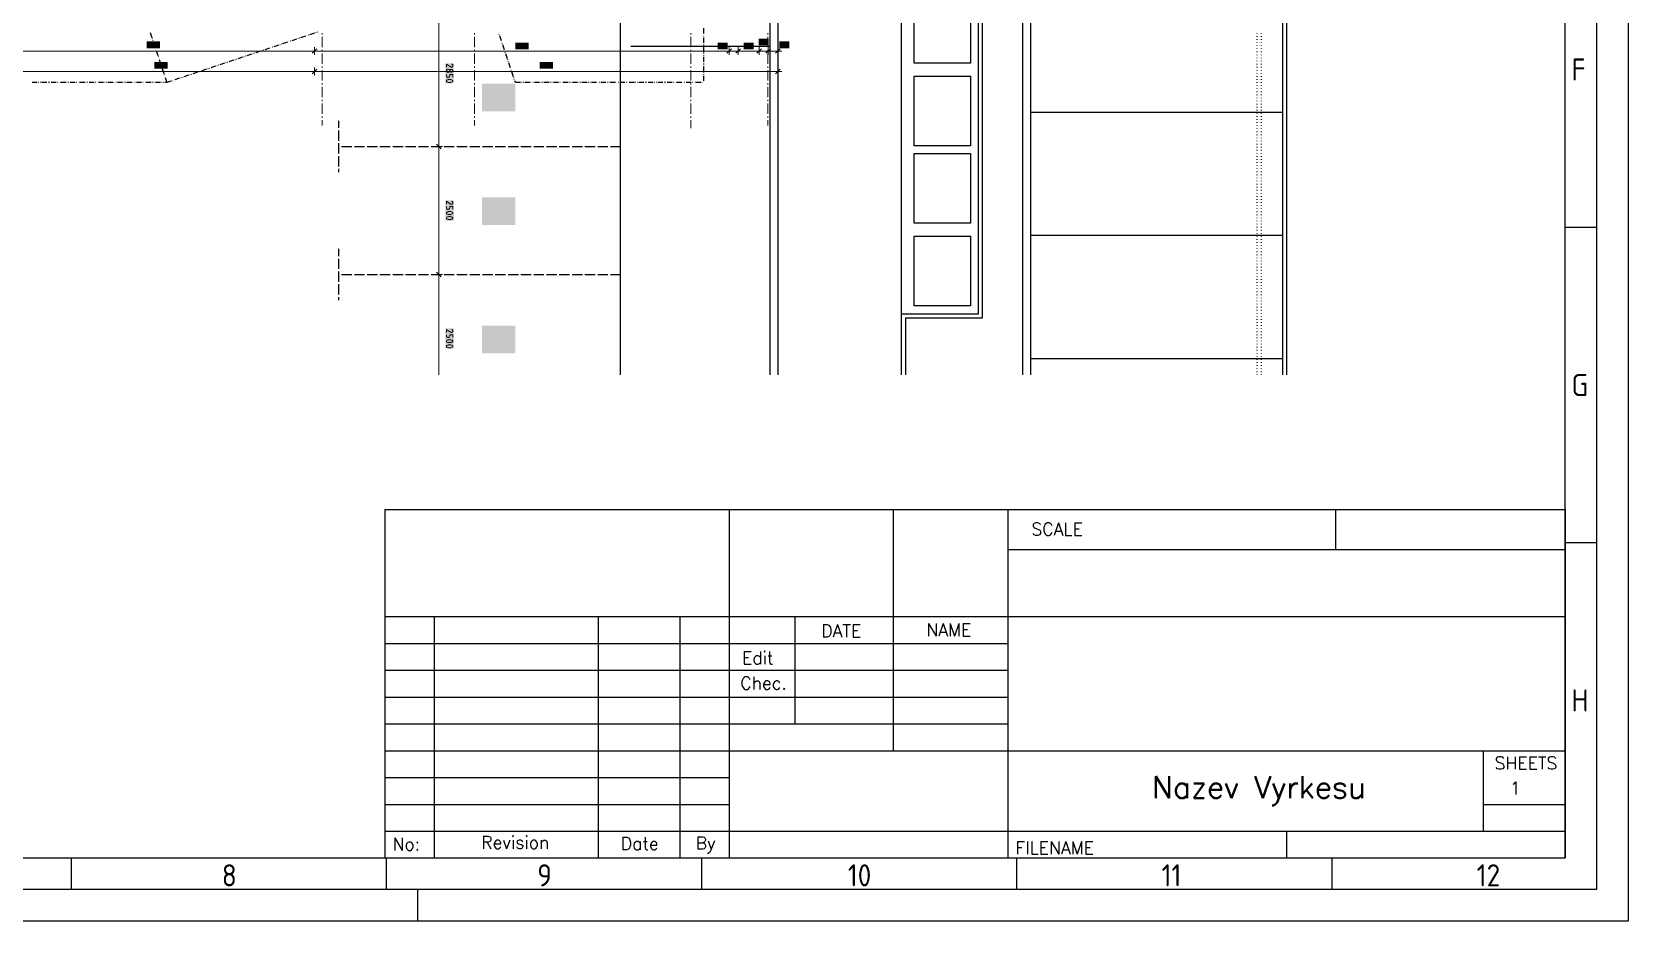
# Model space of a CAD drawing. Header units: millimetres. Extents: x 0 to 594, y 0 to 420.
# Drawn here: x 340.8 to 594, y 0 to 140.9 of the extents above; entities that cross this region are included whole.
import ezdxf
from ezdxf.enums import TextEntityAlignment as Align

# ---------------------------------------------------------------- set-up
doc = ezdxf.new("R2010")
doc.units = ezdxf.units.MM
doc.header["$LTSCALE"] = 8
for name, color, linetype in [('025', 1, 'Continuous'), ('035', 5, 'Continuous'), ('07', 7, 'Continuous'), ('PDF_CTU', 7, 'Continuous'), ('PDF_Dokresleni nad rovinou rezu', 7, 'Continuous'), ('PDF_Koty delkove', 7, 'Continuous'), ('PDF_Osy hlavni', 7, 'Continuous')]:
    doc.layers.add(name, color=color, linetype=linetype)
doc.layers.add('PDF_Cislovani stani', color=7, linetype='Continuous', true_color=0xffffff)
doc.styles.add('ISO Proportional', font='isocp.shx')
doc.styles.add('WD', font='romans.shx')

# ---------------------------------------------------------------- blocks, each defined once
blk = doc.blocks.new('IEC_border_a2')
at = {"layer": '035'}
for p, q in [((584, 10), (584, 410)), ((589, 109.96), (584.02, 109.96)), ((589, 59.96), (584.02, 59.96)), ((10, 10), (584, 10)), ((347, 10), (347, 5)), ((397, 10), (397, 5)), ((447, 10), (447, 5)), ((497, 10), (497, 5)), ((547, 10), (547, 5)), ((402, 0), (402, 5))]:
    blk.add_line(p, q, dxfattribs=at)
blk.add_lwpolyline([(0, 420), (594, 420), (594, 0), (0, 0)], close=True, dxfattribs=at)
at = {"layer": '07'}
blk.add_lwpolyline([(5, 415), (589, 415), (589, 5), (5, 5)], close=True, dxfattribs=at)
at = {"layer": '035', "style": 'ISO Proportional'}
for s, p in [('F', (585.02, 133.22)), ('G', (585.02, 83.22)), ('H', (585.02, 33.22)), ('8', (370.92, 5.5)), ('9', (420.96, 5.5)), ('10', (470.22, 5.5)), ('11', (519.99, 5.5)), ('12', (569.99, 5.5))]:
    blk.add_text(s, height=3.5, dxfattribs=at).set_placement(p)
blk = doc.blocks.new('IEC_tblock_a2')
at = {"layer": '035'}
for p, q in [((-106.6, 55.25), (-106.6, 17)), ((-36.4, 55.25), (-36.4, 48.88)), ((-88.4, 48.88), (0, 48.88)), ((-179.4, 38.25), (-179.4, 0)), ((-153.4, 38.25), (-153.4, 0)), ((-140.4, 38.25), (-140.4, 0)), ((-122.2, 38.25), (-122.2, 21.25)), ((-187.2, 34), (-88.4, 34)), ((-187.2, 29.75), (-88.4, 29.75)), ((-187.2, 25.5), (-88.4, 25.5)), ((-187.2, 21.25), (-88.4, 21.25)), ((-187.2, 17), (-132.6, 17)), ((-187.2, 12.75), (-132.6, 12.75)), ((-187.2, 8.5), (-132.6, 8.5)), ((-13, 8.5), (0, 8.5)), ((-187.2, 4.25), (0, 4.25)), ((-44.2, 4.25), (-44.2, 0))]:
    blk.add_line(p, q, dxfattribs=at)
at = {"layer": '07'}
for p, q in [((-187.2, 55.25), (-187.2, 0)), ((-187.2, 55.25), (0, 55.25)), ((-132.6, 55.25), (-132.6, 0)), ((-88.4, 55.25), (-88.4, 0)), ((0, 55.25), (0, 0)), ((-187.2, 38.25), (0, 38.25)), ((-132.6, 17), (0, 17)), ((-13, 17), (-13, 4.25)), ((-187.2, 0), (0, 0))]:
    blk.add_line(p, q, dxfattribs=at)
at = {"style": 'WD'}
for tag, p in [('SCALE', (-69.88, 51.07)), ('SH', (-8.74, 10.06)), ('FILENAME', (-68.15, 0.8))]:
    blk.add_attdef(tag, p, '', height=2, dxfattribs=at)
for tag, height, p in [('PROJDESC', 5, (-45.9, 29.2)), ('EDDATE', 2, (-114.97, 30.8)), ('EDBY', 2, (-98.02, 30.86)), ('CKDATE', 2, (-114.85, 26.58)), ('CKBY', 2, (-97.88, 26.3)), ('DWGDESC', 5, (-44.85, 19.72)), ('DWGNO', 3.5, (-48.54, 9.46))]:
    blk.add_attdef(tag, text='', height=height, dxfattribs=at).set_placement(p, align=Align.CENTER)
at = {"style": 'WD', "flags": 1}
blk.add_attdef('WD_TB', (-120.95, 11.91), '', height=2, dxfattribs=at)
at = {"layer": '025', "style": 'WD'}
for s, p in [('SCALE', (-80.57, 51.13)), ('NAME', (-97.74, 35.14)), ('No:', (-183.81, 1.19)), ('Revision', (-166.53, 1.47)), ('Date', (-146.79, 1.28)), ('By', (-136.33, 1.37))]:
    blk.add_text(s, height=2, dxfattribs=at).set_placement(p, align=Align.CENTER)
for s, p in [('DATE', (-118, 35)), ('Edit', (-130.55, 30.72)), ('Chec.', (-130.82, 26.72)), ('SHEETS', (-11.17, 14.05)), ('FILENAME', (-87.18, 0.61))]:
    blk.add_text(s, height=2, dxfattribs=at).set_placement(p)

msp = doc.modelspace()

# ---------------------------------------------------------------- linework, layer by layer
at = {"layer": 'PDF_Cislovani stani', "lineweight": 18, "transparency": 33554559}
for points in [[(412.17, 132.74), (412.17, 128.34), (417.48, 132.74), (417.48, 128.34)], [(412.17, 114.71), (412.17, 110.32), (417.48, 114.71), (417.48, 110.32)], [(412.17, 94.4), (412.17, 90), (417.48, 94.4), (417.48, 90)]]:
    msp.add_solid(points, dxfattribs=at)
at = {"layer": 'PDF_CTU', "lineweight": 25}
for points in [[(539.83, 277.64), (539.83, 86.56)], [(478.72, 86.56), (478.72, 173.54)], [(478.72, 148.23), (490.91, 148.23), (490.91, 96.22), (478.72, 96.22)], [(479.37, 148.88), (491.56, 148.88), (491.56, 95.57), (479.37, 95.57)], [(539.83, 147.66), (499.2, 147.66), (499.2, 86.56)], [(539.18, 147.66), (539.18, 86.56)], [(434.11, 145.96), (434.11, 86.56)], [(457.92, 86.56), (457.92, 145.96)], [(459.14, 145.96), (459.14, 86.56)], [(535.12, 140.75), (535.12, 140.67)], [(535.12, 140.26), (535.12, 140.18)], [(535.12, 139.77), (535.12, 139.69)], [(535.12, 139.28), (535.12, 139.2)], [(535.77, 140.75), (535.77, 140.67)], [(535.77, 140.26), (535.77, 140.18)], [(535.77, 139.77), (535.77, 139.69)], [(535.77, 139.28), (535.77, 139.2)], [(457.92, 138.64), (435.81, 138.64)], [(535.12, 138.8), (535.12, 138.72)], [(535.12, 138.31), (535.12, 138.23)], [(535.12, 137.82), (535.12, 137.74)], [(535.12, 137.33), (535.12, 137.25)], [(535.12, 136.85), (535.12, 136.76)], [(535.77, 138.8), (535.77, 138.72)], [(535.77, 138.31), (535.77, 138.23)], [(535.77, 137.82), (535.77, 137.74)], [(535.77, 137.33), (535.77, 137.25)], [(535.77, 136.85), (535.77, 136.76)], [(535.12, 136.36), (535.12, 136.28)], [(535.12, 135.87), (535.12, 135.79)], [(535.12, 135.38), (535.12, 135.3)], [(535.12, 134.9), (535.12, 134.81)], [(535.12, 134.41), (535.12, 134.33)], [(535.77, 136.36), (535.77, 136.28)], [(535.77, 135.87), (535.77, 135.79)], [(535.77, 135.38), (535.77, 135.3)], [(535.77, 134.9), (535.77, 134.81)], [(535.77, 134.41), (535.77, 134.33)], [(535.12, 133.92), (535.12, 133.84)], [(535.12, 133.43), (535.12, 133.35)], [(535.12, 132.95), (535.12, 132.86)], [(535.12, 132.46), (535.12, 132.38)], [(535.12, 131.97), (535.12, 131.89)], [(535.77, 133.92), (535.77, 133.84)], [(535.77, 133.43), (535.77, 133.35)], [(535.77, 132.95), (535.77, 132.86)], [(535.77, 132.46), (535.77, 132.38)], [(535.77, 131.97), (535.77, 131.89)], [(535.12, 131.48), (535.12, 131.4)], [(535.12, 131), (535.12, 130.91)], [(535.12, 130.51), (535.12, 130.43)], [(535.12, 130.02), (535.12, 129.94)], [(535.12, 129.53), (535.12, 129.45)], [(535.77, 131.48), (535.77, 131.4)], [(535.77, 131), (535.77, 130.91)], [(535.77, 130.51), (535.77, 130.43)], [(535.77, 130.02), (535.77, 129.94)], [(535.77, 129.53), (535.77, 129.45)], [(389.41, 126.86), (389.41, 125.71)], [(539.18, 128.16), (499.2, 128.16)], [(535.12, 129.04), (535.12, 128.96)], [(535.12, 128.56), (535.12, 128.48)], [(535.12, 128.07), (535.12, 127.99)], [(535.12, 127.58), (535.12, 127.5)], [(535.12, 127.09), (535.12, 127.01)], [(535.12, 126.61), (535.12, 126.53)], [(535.77, 129.04), (535.77, 128.96)], [(535.77, 128.56), (535.77, 128.48)], [(535.77, 128.07), (535.77, 127.99)], [(535.77, 127.58), (535.77, 127.5)], [(535.77, 127.09), (535.77, 127.01)], [(535.77, 126.61), (535.77, 126.53)], [(389.41, 125.31), (389.41, 123.68)], [(535.12, 126.12), (535.12, 126.04)], [(535.12, 125.63), (535.12, 125.55)], [(535.12, 125.14), (535.12, 125.06)], [(535.12, 124.66), (535.12, 124.58)], [(535.12, 124.17), (535.12, 124.09)], [(535.77, 126.12), (535.77, 126.04)], [(535.77, 125.63), (535.77, 125.55)], [(535.77, 125.14), (535.77, 125.06)], [(535.77, 124.66), (535.77, 124.58)], [(535.77, 124.17), (535.77, 124.09)], [(389.41, 123.28), (389.41, 121.65)], [(389.41, 122.8), (389.51, 122.8)], [(389.92, 122.8), (391.55, 122.8)], [(391.95, 122.8), (393.58, 122.8)], [(393.98, 122.8), (395.61, 122.8)], [(396.01, 122.8), (397.64, 122.8)], [(398.05, 122.8), (399.67, 122.8)], [(400.08, 122.8), (401.7, 122.8)], [(402.11, 122.8), (403.73, 122.8)], [(404.14, 122.8), (405.77, 122.8)], [(406.17, 122.8), (407.8, 122.8)], [(408.2, 122.8), (409.83, 122.8)], [(410.24, 122.8), (411.86, 122.8)], [(412.27, 122.8), (413.89, 122.8)], [(414.3, 122.8), (415.92, 122.8)], [(416.33, 122.8), (417.96, 122.8)], [(418.36, 122.8), (419.99, 122.8)], [(420.39, 122.8), (422.02, 122.8)], [(422.43, 122.8), (424.05, 122.8)], [(424.46, 122.8), (426.08, 122.8)], [(426.49, 122.8), (428.11, 122.8)], [(428.52, 122.8), (430.15, 122.8)], [(430.55, 122.8), (432.18, 122.8)], [(432.58, 122.8), (434.11, 122.8)], [(535.12, 123.68), (535.12, 123.6)], [(535.12, 123.19), (535.12, 123.11)], [(535.12, 122.71), (535.12, 122.62)], [(535.12, 122.22), (535.12, 122.14)], [(535.12, 121.73), (535.12, 121.65)], [(535.77, 123.68), (535.77, 123.6)], [(535.77, 123.19), (535.77, 123.11)], [(535.77, 122.71), (535.77, 122.62)], [(535.77, 122.22), (535.77, 122.14)], [(535.77, 121.73), (535.77, 121.65)], [(389.41, 121.24), (389.41, 119.62)], [(389.41, 119.21), (389.41, 118.73)], [(535.12, 121.24), (535.12, 121.16)], [(535.12, 120.76), (535.12, 120.67)], [(535.12, 120.27), (535.12, 120.19)], [(535.12, 119.78), (535.12, 119.7)], [(535.12, 119.29), (535.12, 119.21)], [(535.77, 121.24), (535.77, 121.16)], [(535.77, 120.76), (535.77, 120.67)], [(535.77, 120.27), (535.77, 120.19)], [(535.77, 119.78), (535.77, 119.7)], [(535.77, 119.29), (535.77, 119.21)], [(535.12, 118.81), (535.12, 118.72)], [(535.12, 118.32), (535.12, 118.24)], [(535.12, 117.83), (535.12, 117.75)], [(535.12, 117.34), (535.12, 117.26)], [(535.12, 116.86), (535.12, 116.77)], [(535.77, 118.81), (535.77, 118.72)], [(535.77, 118.32), (535.77, 118.24)], [(535.77, 117.83), (535.77, 117.75)], [(535.77, 117.34), (535.77, 117.26)], [(535.77, 116.86), (535.77, 116.77)], [(535.12, 116.37), (535.12, 116.29)], [(535.12, 115.88), (535.12, 115.8)], [(535.12, 115.39), (535.12, 115.31)], [(535.12, 114.9), (535.12, 114.82)], [(535.12, 114.42), (535.12, 114.34)], [(535.77, 116.37), (535.77, 116.29)], [(535.77, 115.88), (535.77, 115.8)], [(535.77, 115.39), (535.77, 115.31)], [(535.77, 114.9), (535.77, 114.82)], [(535.77, 114.42), (535.77, 114.34)], [(535.12, 113.93), (535.12, 113.85)], [(535.12, 113.44), (535.12, 113.36)], [(535.12, 112.95), (535.12, 112.87)], [(535.12, 112.47), (535.12, 112.39)], [(535.12, 111.98), (535.12, 111.9)], [(535.12, 111.49), (535.12, 111.41)], [(535.77, 113.93), (535.77, 113.85)], [(535.77, 113.44), (535.77, 113.36)], [(535.77, 112.95), (535.77, 112.87)], [(535.77, 112.47), (535.77, 112.39)], [(535.77, 111.98), (535.77, 111.9)], [(535.77, 111.49), (535.77, 111.41)], [(535.12, 111), (535.12, 110.92)], [(535.12, 110.52), (535.12, 110.44)], [(535.12, 110.03), (535.12, 109.95)], [(535.12, 109.54), (535.12, 109.46)], [(535.12, 109.05), (535.12, 108.97)], [(535.77, 111), (535.77, 110.92)], [(535.77, 110.52), (535.77, 110.44)], [(535.77, 110.03), (535.77, 109.95)], [(535.77, 109.54), (535.77, 109.46)], [(535.77, 109.05), (535.77, 108.97)], [(389.41, 106.54), (389.41, 105.4)], [(480.75, 97.52), (480.75, 108.57), (489.69, 108.57), (489.69, 97.52)], [(539.18, 108.65), (499.2, 108.65)], [(535.12, 108.57), (535.12, 108.49)], [(535.12, 108.08), (535.12, 108)], [(535.12, 107.59), (535.12, 107.51)], [(535.12, 107.1), (535.12, 107.02)], [(535.12, 106.62), (535.12, 106.53)], [(535.77, 108.57), (535.77, 108.49)], [(535.77, 108.08), (535.77, 108)], [(535.77, 107.59), (535.77, 107.51)], [(535.77, 107.1), (535.77, 107.02)], [(535.77, 106.62), (535.77, 106.53)], [(389.41, 104.99), (389.41, 103.37)], [(535.12, 106.13), (535.12, 106.05)], [(535.12, 105.64), (535.12, 105.56)], [(535.12, 105.15), (535.12, 105.07)], [(535.12, 104.67), (535.12, 104.58)], [(535.12, 104.18), (535.12, 104.1)], [(535.77, 106.13), (535.77, 106.05)], [(535.77, 105.64), (535.77, 105.56)], [(535.77, 105.15), (535.77, 105.07)], [(535.77, 104.67), (535.77, 104.58)], [(535.77, 104.18), (535.77, 104.1)], [(389.41, 102.96), (389.41, 101.33)], [(389.41, 102.48), (389.51, 102.48)], [(389.92, 102.48), (391.55, 102.48)], [(391.95, 102.48), (393.58, 102.48)], [(393.98, 102.48), (395.61, 102.48)], [(396.01, 102.48), (397.64, 102.48)], [(398.05, 102.48), (399.67, 102.48)], [(400.08, 102.48), (401.7, 102.48)], [(402.11, 102.48), (403.73, 102.48)], [(404.14, 102.48), (405.77, 102.48)], [(406.17, 102.48), (407.8, 102.48)], [(408.2, 102.48), (409.83, 102.48)], [(410.24, 102.48), (411.86, 102.48)], [(412.27, 102.48), (413.89, 102.48)], [(414.3, 102.48), (415.92, 102.48)], [(416.33, 102.48), (417.96, 102.48)], [(418.36, 102.48), (419.99, 102.48)], [(420.39, 102.48), (422.02, 102.48)], [(422.43, 102.48), (424.05, 102.48)], [(424.46, 102.48), (426.08, 102.48)], [(426.49, 102.48), (428.11, 102.48)], [(428.52, 102.48), (430.15, 102.48)], [(430.55, 102.48), (432.18, 102.48)], [(432.58, 102.48), (434.11, 102.48)], [(535.12, 103.69), (535.12, 103.61)], [(535.12, 103.2), (535.12, 103.12)], [(535.12, 102.72), (535.12, 102.63)], [(535.12, 102.23), (535.12, 102.15)], [(535.12, 101.74), (535.12, 101.66)], [(535.77, 103.69), (535.77, 103.61)], [(535.77, 103.2), (535.77, 103.12)], [(535.77, 102.72), (535.77, 102.63)], [(535.77, 102.23), (535.77, 102.15)], [(535.77, 101.74), (535.77, 101.66)], [(389.41, 100.93), (389.41, 99.3)], [(389.41, 98.9), (389.41, 98.42)], [(535.12, 101.25), (535.12, 101.17)], [(535.12, 100.76), (535.12, 100.68)], [(535.12, 100.28), (535.12, 100.2)], [(535.12, 99.79), (535.12, 99.71)], [(535.12, 99.3), (535.12, 99.22)], [(535.12, 98.81), (535.12, 98.73)], [(535.77, 101.25), (535.77, 101.17)], [(535.77, 100.76), (535.77, 100.68)], [(535.77, 100.28), (535.77, 100.2)], [(535.77, 99.79), (535.77, 99.71)], [(535.77, 99.3), (535.77, 99.22)], [(535.77, 98.81), (535.77, 98.73)], [(489.69, 97.52), (480.75, 97.52)], [(535.12, 98.33), (535.12, 98.25)], [(535.12, 97.84), (535.12, 97.76)], [(535.12, 97.35), (535.12, 97.27)], [(535.12, 96.86), (535.12, 96.78)], [(535.12, 96.38), (535.12, 96.3)], [(535.77, 98.33), (535.77, 98.25)], [(535.77, 97.84), (535.77, 97.76)], [(535.77, 97.35), (535.77, 97.27)], [(535.77, 96.86), (535.77, 96.78)], [(535.77, 96.38), (535.77, 96.3)], [(479.37, 95.57), (479.37, 86.56)], [(535.12, 95.89), (535.12, 95.81)], [(535.12, 95.4), (535.12, 95.32)], [(535.12, 94.91), (535.12, 94.83)], [(535.12, 94.43), (535.12, 94.35)], [(535.12, 93.94), (535.12, 93.86)], [(535.77, 95.89), (535.77, 95.81)], [(535.77, 95.4), (535.77, 95.32)], [(535.77, 94.91), (535.77, 94.83)], [(535.77, 94.43), (535.77, 94.35)], [(535.77, 93.94), (535.77, 93.86)], [(535.12, 93.45), (535.12, 93.37)], [(535.12, 92.96), (535.12, 92.88)], [(535.12, 92.48), (535.12, 92.39)], [(535.12, 91.99), (535.12, 91.91)], [(535.12, 91.5), (535.12, 91.42)], [(535.77, 93.45), (535.77, 93.37)], [(535.77, 92.96), (535.77, 92.88)], [(535.77, 92.48), (535.77, 92.39)], [(535.77, 91.99), (535.77, 91.91)], [(535.77, 91.5), (535.77, 91.42)], [(499.2, 89.15), (539.18, 89.15)], [(535.12, 91.01), (535.12, 90.93)], [(535.12, 90.53), (535.12, 90.44)], [(535.12, 90.04), (535.12, 89.96)], [(535.12, 89.55), (535.12, 89.47)], [(535.12, 89.06), (535.12, 88.98)], [(535.77, 91.01), (535.77, 90.93)], [(535.77, 90.53), (535.77, 90.44)], [(535.77, 90.04), (535.77, 89.96)], [(535.77, 89.55), (535.77, 89.47)], [(535.77, 89.06), (535.77, 88.98)], [(535.12, 88.58), (535.12, 88.49)], [(535.12, 88.09), (535.12, 88.01)], [(535.12, 87.6), (535.12, 87.52)], [(535.12, 87.11), (535.12, 87.03)], [(535.12, 86.63), (535.12, 86.56)], [(535.77, 88.58), (535.77, 88.49)], [(535.77, 88.09), (535.77, 88.01)], [(535.77, 87.6), (535.77, 87.52)], [(535.77, 87.11), (535.77, 87.03)], [(535.77, 86.63), (535.77, 86.56)]]:
    msp.add_lwpolyline(points, dxfattribs=at)
msp.add_lwpolyline([(497.98, 86.56), (497.98, 148.88), (538.94, 148.88), (538.94, 174.77, 0.241871), (529.19, 193.89), (529.71, 194.62)], format="xyb", dxfattribs=at)
for points in [[(480.75, 147.01), (489.69, 147.01), (489.69, 135.96), (480.75, 135.96)], [(480.75, 133.93), (489.69, 133.93), (489.69, 122.88), (480.75, 122.88)], [(480.75, 121.66), (489.69, 121.66), (489.69, 110.61), (480.75, 110.61)]]:
    msp.add_lwpolyline(points, close=True, dxfattribs=at)
at = {"layer": 'PDF_CTU', "lineweight": 25, "transparency": 33554559}
for points in [[(389.41, 126.91), (389.46, 126.86), (389.36, 126.86), (389.41, 126.81)], [(389.36, 122.8), (389.41, 122.85), (389.41, 122.74), (389.46, 122.8)], [(434.06, 122.8), (434.11, 122.85), (434.11, 122.74), (434.16, 122.8)], [(389.41, 118.78), (389.46, 118.73), (389.36, 118.73), (389.41, 118.68)], [(389.41, 106.59), (389.46, 106.54), (389.36, 106.54), (389.41, 106.49)], [(389.36, 102.48), (389.41, 102.53), (389.41, 102.43), (389.46, 102.48)], [(434.06, 102.48), (434.11, 102.53), (434.11, 102.43), (434.16, 102.48)], [(389.41, 98.47), (389.46, 98.42), (389.36, 98.42), (389.41, 98.37)]]:
    msp.add_solid(points, dxfattribs=at)
at = {"layer": 'PDF_Dokresleni nad rovinou rezu', "lineweight": 25}
for points in [[(359.56, 140.84), (359.82, 140.06)], [(359.88, 139.87), (359.9, 139.83)], [(359.96, 139.64), (359.97, 139.6)], [(360.04, 139.41), (360.3, 138.64)], [(381.34, 139.31), (380.57, 139.06)], [(381.57, 139.39), (381.53, 139.38)], [(381.8, 139.47), (381.77, 139.45)], [(382.77, 139.79), (382, 139.53)], [(383, 139.87), (382.96, 139.85)], [(383.23, 139.95), (383.19, 139.93)], [(384.19, 140.27), (383.42, 140.01)], [(384.42, 140.34), (384.39, 140.33)], [(384.65, 140.42), (384.62, 140.41)], [(385.62, 140.74), (384.85, 140.49)], [(385.85, 140.82), (385.81, 140.81)], [(386.08, 140.9), (386.04, 140.89)], [(414.8, 140.81), (414.81, 140.78)], [(414.87, 140.58), (414.89, 140.54)], [(414.95, 140.35), (415.21, 139.58)], [(415.27, 139.39), (415.29, 139.35)], [(447.31, 141.52), (447.31, 140.71)], [(447.31, 140.5), (447.31, 140.46)], [(447.31, 140.26), (447.31, 140.22)], [(447.31, 140.02), (447.31, 139.2)], [(360.36, 138.45), (360.37, 138.41)], [(360.44, 138.22), (360.45, 138.18)], [(360.51, 137.98), (360.77, 137.21)], [(360.84, 137.02), (360.85, 136.98)], [(360.91, 136.79), (360.93, 136.75)], [(374.21, 136.93), (373.44, 136.67)], [(374.44, 137), (374.41, 136.99)], [(374.68, 137.08), (374.64, 137.07)], [(375.64, 137.4), (374.87, 137.15)], [(375.87, 137.48), (375.83, 137.47)], [(376.1, 137.56), (376.06, 137.55)], [(377.06, 137.88), (376.29, 137.62)], [(377.3, 137.96), (377.26, 137.95)], [(377.53, 138.04), (377.49, 138.02)], [(378.49, 138.36), (377.72, 138.1)], [(378.72, 138.44), (378.68, 138.42)], [(378.95, 138.51), (378.91, 138.5)], [(379.92, 138.84), (379.15, 138.58)], [(380.15, 138.91), (380.11, 138.9)], [(380.38, 138.99), (380.34, 138.98)], [(415.35, 139.16), (415.36, 139.12)], [(415.43, 138.93), (415.69, 138.16)], [(415.75, 137.96), (415.76, 137.92)], [(415.83, 137.73), (415.84, 137.69)], [(415.91, 137.5), (416.16, 136.73)], [(447.31, 139), (447.31, 138.96)], [(447.31, 138.76), (447.31, 138.72)], [(447.31, 138.51), (447.31, 137.7)], [(447.31, 137.5), (447.31, 137.46)], [(447.31, 137.25), (447.31, 137.21)], [(447.31, 137.01), (447.31, 136.2)], [(360.99, 136.56), (361.25, 135.79)], [(361.31, 135.6), (361.33, 135.56)], [(361.39, 135.36), (361.4, 135.33)], [(361.47, 135.13), (361.73, 134.36)], [(366.12, 134.22), (366.08, 134.21)], [(367.08, 134.54), (366.31, 134.28)], [(367.32, 134.62), (367.28, 134.61)], [(367.55, 134.7), (367.51, 134.68)], [(368.51, 135.02), (367.74, 134.76)], [(368.74, 135.1), (368.7, 135.08)], [(368.97, 135.17), (368.93, 135.16)], [(369.94, 135.5), (369.17, 135.24)], [(370.17, 135.57), (370.13, 135.56)], [(370.4, 135.65), (370.36, 135.64)], [(371.36, 135.97), (370.59, 135.71)], [(371.59, 136.05), (371.55, 136.04)], [(371.82, 136.13), (371.79, 136.11)], [(372.79, 136.45), (372.02, 136.19)], [(373.02, 136.53), (372.98, 136.51)], [(373.25, 136.6), (373.21, 136.59)], [(416.23, 136.54), (416.24, 136.5)], [(416.31, 136.31), (416.32, 136.27)], [(416.38, 136.07), (416.64, 135.3)], [(416.71, 135.11), (416.72, 135.07)], [(416.78, 134.88), (416.8, 134.84)], [(416.86, 134.65), (417.12, 133.88)], [(447.31, 135.99), (447.31, 135.95)], [(447.31, 135.75), (447.31, 135.71)], [(447.31, 135.51), (447.31, 134.69)], [(447.31, 134.49), (447.31, 134.45)], [(447.31, 134.25), (447.31, 134.21)], [(340.84, 132.95), (341.65, 132.95)], [(341.85, 132.95), (341.89, 132.95)], [(342.1, 132.95), (342.14, 132.95)], [(342.34, 132.95), (343.15, 132.95)], [(343.36, 132.95), (343.4, 132.95)], [(343.6, 132.95), (343.64, 132.95)], [(343.84, 132.95), (344.66, 132.95)], [(344.86, 132.95), (344.9, 132.95)], [(345.1, 132.95), (345.14, 132.95)], [(345.35, 132.95), (346.16, 132.95)], [(346.36, 132.95), (346.4, 132.95)], [(346.61, 132.95), (346.65, 132.95)], [(346.85, 132.95), (347.66, 132.95)], [(347.87, 132.95), (347.91, 132.95)], [(348.11, 132.95), (348.15, 132.95)], [(348.35, 132.95), (349.17, 132.95)], [(349.37, 132.95), (349.41, 132.95)], [(349.61, 132.95), (349.65, 132.95)], [(349.86, 132.95), (350.67, 132.95)], [(350.87, 132.95), (350.91, 132.95)], [(351.12, 132.95), (351.16, 132.95)], [(351.36, 132.95), (352.17, 132.95)], [(352.38, 132.95), (352.42, 132.95)], [(352.62, 132.95), (352.66, 132.95)], [(352.86, 132.95), (353.68, 132.95)], [(353.88, 132.95), (353.92, 132.95)], [(354.12, 132.95), (354.16, 132.95)], [(354.37, 132.95), (355.18, 132.95)], [(355.38, 132.95), (355.42, 132.95)], [(355.63, 132.95), (355.67, 132.95)], [(355.87, 132.95), (356.68, 132.95)], [(356.89, 132.95), (356.93, 132.95)], [(357.13, 132.95), (357.17, 132.95)], [(357.37, 132.95), (358.19, 132.95)], [(358.39, 132.95), (358.43, 132.95)], [(358.63, 132.95), (358.67, 132.95)], [(358.88, 132.95), (359.69, 132.95)], [(359.89, 132.95), (359.93, 132.95)], [(360.14, 132.95), (360.18, 132.95)], [(360.38, 132.95), (361.19, 132.95)], [(361.4, 132.95), (361.44, 132.95)], [(361.64, 132.95), (361.68, 132.95)], [(361.79, 134.17), (361.8, 134.13)], [(361.87, 133.94), (361.88, 133.9)], [(361.88, 132.95), (362.2, 132.95)], [(361.95, 133.71), (362.2, 132.94)], [(362.81, 133.11), (362.21, 132.91)], [(363.04, 133.19), (363, 133.17)], [(363.27, 133.26), (363.23, 133.25)], [(364.23, 133.59), (363.46, 133.33)], [(364.46, 133.66), (364.43, 133.65)], [(364.7, 133.74), (364.66, 133.73)], [(365.66, 134.06), (364.89, 133.81)], [(365.89, 134.14), (365.85, 134.13)], [(417.18, 133.69), (417.2, 133.65)], [(417.26, 133.45), (417.27, 133.42)], [(417.34, 133.22), (417.43, 132.95)], [(417.51, 132.95), (418.32, 132.95)], [(418.52, 132.95), (418.57, 132.95)], [(418.77, 132.95), (418.81, 132.95)], [(419.01, 132.95), (419.82, 132.95)], [(420.03, 132.95), (420.07, 132.95)], [(420.27, 132.95), (420.31, 132.95)], [(420.52, 132.95), (421.33, 132.95)], [(421.53, 132.95), (421.57, 132.95)], [(421.78, 132.95), (421.82, 132.95)], [(422.02, 132.95), (422.83, 132.95)], [(423.03, 132.95), (423.08, 132.95)], [(423.28, 132.95), (423.32, 132.95)], [(423.52, 132.95), (424.33, 132.95)], [(424.54, 132.95), (424.58, 132.95)], [(424.78, 132.95), (424.82, 132.95)], [(425.03, 132.95), (425.84, 132.95)], [(426.04, 132.95), (426.08, 132.95)], [(426.29, 132.95), (426.33, 132.95)], [(426.53, 132.95), (427.34, 132.95)], [(427.54, 132.95), (427.59, 132.95)], [(427.79, 132.95), (427.83, 132.95)], [(428.03, 132.95), (428.85, 132.95)], [(429.05, 132.95), (429.09, 132.95)], [(429.29, 132.95), (429.33, 132.95)], [(429.54, 132.95), (430.35, 132.95)], [(430.55, 132.95), (430.59, 132.95)], [(430.8, 132.95), (430.84, 132.95)], [(431.04, 132.95), (431.85, 132.95)], [(432.06, 132.95), (432.1, 132.95)], [(432.3, 132.95), (432.34, 132.95)], [(432.54, 132.95), (433.36, 132.95)], [(433.56, 132.95), (433.6, 132.95)], [(433.8, 132.95), (433.84, 132.95)], [(434.05, 132.95), (434.86, 132.95)], [(435.06, 132.95), (435.1, 132.95)], [(435.31, 132.95), (435.35, 132.95)], [(435.55, 132.95), (436.36, 132.95)], [(436.57, 132.95), (436.61, 132.95)], [(436.81, 132.95), (436.85, 132.95)], [(437.05, 132.95), (437.87, 132.95)], [(438.07, 132.95), (438.11, 132.95)], [(438.31, 132.95), (438.35, 132.95)], [(438.56, 132.95), (439.37, 132.95)], [(439.57, 132.95), (439.61, 132.95)], [(439.82, 132.95), (439.86, 132.95)], [(440.06, 132.95), (440.87, 132.95)], [(441.08, 132.95), (441.12, 132.95)], [(441.32, 132.95), (441.36, 132.95)], [(441.56, 132.95), (442.38, 132.95)], [(442.58, 132.95), (442.62, 132.95)], [(442.82, 132.95), (442.86, 132.95)], [(443.07, 132.95), (443.88, 132.95)], [(444.08, 132.95), (444.12, 132.95)], [(444.33, 132.95), (444.37, 132.95)], [(444.57, 132.95), (445.38, 132.95)], [(445.59, 132.95), (445.63, 132.95)], [(445.83, 132.95), (445.87, 132.95)], [(446.07, 132.95), (446.89, 132.95)], [(447.09, 132.95), (447.13, 132.95)], [(447.31, 134), (447.31, 133.19)], [(447.31, 132.99), (447.31, 132.95)]]:
    msp.add_lwpolyline(points, dxfattribs=at)
at = {"layer": 'PDF_Dokresleni nad rovinou rezu', "lineweight": 25, "transparency": 33554559}
for points in [[(362.15, 132.95), (362.2, 133), (362.2, 132.9), (362.25, 132.95)], [(362.2, 132.96), (362.26, 132.93), (362.16, 132.89), (362.23, 132.86)], [(362.26, 132.93), (362.23, 132.86), (362.2, 132.96), (362.16, 132.89)], [(417.41, 133), (417.48, 132.97), (417.38, 132.94), (417.44, 132.91)], [(417.43, 132.95), (417.48, 133), (417.48, 132.9), (417.53, 132.95)], [(447.31, 133), (447.36, 132.95), (447.26, 132.95), (447.31, 132.9)], [(447.26, 132.95), (447.31, 133), (447.31, 132.9), (447.36, 132.95)]]:
    msp.add_solid(points, dxfattribs=at)
at = {"layer": 'PDF_Koty delkove', "lineweight": 18}
for points in [[(405.32, 86.56), (405.32, 102.48), (405.32, 122.8), (405.32, 137.12), (405.32, 145.96), (405.32, 146.57)], [(359.35, 138.52), (359.32, 138.5), (359.28, 138.48), (359.23, 138.48), (359.19, 138.5), (359.16, 138.52), (359.14, 138.55), (359.11, 138.59), (359.1, 138.65), (359.1, 138.84), (359.15, 139.02), (359.21, 139.16), (359.32, 139.3)], [(359.65, 139.3), (359.78, 139.3), (359.82, 139.28), (359.86, 139.25), (359.88, 139.21), (359.91, 139.13), (359.91, 139.08), (359.88, 139), (359.84, 138.94), (359.78, 138.92), (359.69, 138.92)], [(360.45, 138.81), (360.45, 138.97), (360.44, 139.05), (360.41, 139.15), (360.38, 139.23), (360.34, 139.28), (360.32, 139.3), (360.27, 139.3), (360.25, 139.28), (360.21, 139.23), (360.18, 139.15), (360.15, 139.05), (360.14, 138.97), (360.14, 138.81), (360.15, 138.73), (360.18, 138.63), (360.21, 138.55), (360.25, 138.5), (360.27, 138.48)], [(456.51, 138.93), (456.51, 139.74), (456.34, 139.53)], [(456.73, 139.58), (456.73, 139.74), (457.03, 139.74), (456.86, 138.93)], [(457.53, 139.74), (457.27, 139.74), (457.27, 139.36), (457.38, 139.36), (457.46, 139.34), (457.5, 139.3), (457.54, 139.23), (457.55, 139.17), (457.55, 139.12), (457.54, 139.07), (457.52, 139.01), (457.49, 138.97), (457.45, 138.94), (457.38, 138.93), (457.27, 138.93)], [(459.81, 138.48), (459.81, 139.3), (459.63, 139.08)], [(460.33, 138.94), (460.33, 139.13), (460.31, 139.19), (460.29, 139.23), (460.27, 139.25), (460.24, 139.28), (460.2, 139.3), (460.15, 139.3), (460.11, 139.28), (460.08, 139.25), (460.06, 139.23), (460.03, 139.19), (460.02, 139.13), (460.02, 139.02), (460.03, 138.97), (460.06, 138.92), (460.11, 138.88), (460.15, 138.86), (460.3, 138.86)], [(75.73, 137.91), (78.7, 137.91), (130.87, 137.91), (182.07, 137.91), (233.26, 137.91), (284.46, 137.91), (334.44, 137.91), (385.63, 137.91), (451.42, 137.91)], [(359.13, 138.92), (359.28, 138.92), (359.32, 138.9), (359.35, 138.88), (359.37, 138.85), (359.4, 138.81), (359.41, 138.75), (359.41, 138.65), (359.4, 138.59), (359.37, 138.55), (359.35, 138.52)], [(359.65, 138.48), (359.8, 138.48), (359.85, 138.51), (359.89, 138.55), (359.92, 138.62), (359.93, 138.67), (359.93, 138.73), (359.92, 138.79), (359.89, 138.85), (359.85, 138.89), (359.78, 138.92)], [(360.27, 138.48), (360.32, 138.48), (360.34, 138.5), (360.38, 138.55), (360.41, 138.63), (360.44, 138.73), (360.45, 138.81)], [(385.27, 137.55), (386, 138.28)], [(385.63, 137.3), (385.63, 137.91), (385.63, 138.52)], [(417.7, 138.75), (417.68, 138.77), (417.65, 138.81), (417.63, 138.86), (417.62, 138.92), (417.62, 138.97), (417.63, 139.02), (417.65, 139.08), (417.69, 139.12), (417.72, 139.13), (417.77, 139.13), (417.8, 139.12), (417.84, 139.08), (417.86, 139.02), (417.88, 138.97), (417.88, 138.92), (417.86, 138.86), (417.84, 138.81), (417.81, 138.77), (417.79, 138.75)], [(418.88, 139.09), (418.85, 139.12), (418.81, 139.13), (418.76, 139.13), (418.72, 139.12), (418.69, 139.09), (418.67, 139.07), (418.64, 139.02), (418.63, 138.97), (418.63, 138.86), (418.64, 138.81), (418.67, 138.75), (418.72, 138.71), (418.76, 138.7), (418.92, 138.7)], [(418.72, 138.32), (418.83, 138.46), (418.89, 138.59), (418.94, 138.78), (418.94, 138.97), (418.93, 139.02), (418.9, 139.07), (418.88, 139.09)], [(419.44, 139.13), (419.18, 139.13), (419.18, 138.75), (419.28, 138.75), (419.36, 138.73), (419.4, 138.69), (419.45, 138.62), (419.46, 138.56), (419.46, 138.51), (419.45, 138.46), (419.42, 138.4), (419.39, 138.36), (419.35, 138.33), (419.28, 138.32), (419.18, 138.32)], [(450.01, 138.32), (450.01, 139.13), (449.84, 138.92)], [(450.23, 138.97), (450.23, 139.13), (450.53, 139.13), (450.36, 138.32)], [(451.03, 139.13), (450.77, 139.13), (450.77, 138.75), (450.88, 138.75), (450.95, 138.73), (451, 138.69), (451.04, 138.62), (451.05, 138.56), (451.05, 138.51), (451.04, 138.46), (451.02, 138.4), (450.99, 138.36), (450.94, 138.33), (450.88, 138.32), (450.77, 138.32)], [(451.05, 137.55), (451.78, 138.28)], [(451.42, 137.3), (451.42, 137.91), (451.42, 138.52)], [(451.42, 137.91), (452.84, 137.91), (456.17, 137.91), (457.59, 137.91), (459.14, 137.91)], [(452.47, 137.55), (453.2, 138.28)], [(452.84, 137.3), (452.84, 137.91), (452.84, 138.52)], [(454.14, 138.54), (453.83, 138.54), (453.96, 139.13)], [(454.05, 138.32), (454.05, 138.73)], [(454.66, 138.32), (454.66, 139.13), (454.48, 138.92)], [(455.8, 137.55), (456.54, 138.28)], [(456.17, 137.3), (456.17, 137.91), (456.17, 138.52)], [(457.23, 137.55), (457.96, 138.28)], [(457.59, 137.3), (457.59, 137.91), (457.59, 138.52)], [(458.77, 137.55), (459.5, 138.28)], [(459.14, 137.3), (459.14, 137.91), (459.14, 138.52)], [(459.14, 137.91), (459.75, 137.91)], [(460.11, 138.48), (460.22, 138.62), (460.28, 138.75), (460.33, 138.94)], [(75.73, 134.66), (78.7, 134.66), (129.65, 134.66), (132.09, 134.66), (181.05, 134.66), (183.08, 134.66), (232.04, 134.66), (234.48, 134.66), (283.24, 134.66), (285.68, 134.66), (334.44, 134.66), (336.88, 134.66), (385.63, 134.66), (459.14, 134.66)], [(360.34, 135.67), (360.5, 135.67), (360.54, 135.65), (360.57, 135.63), (360.59, 135.6), (360.61, 135.56), (360.63, 135.5), (360.63, 135.4), (360.61, 135.34), (360.59, 135.3), (360.57, 135.27), (360.54, 135.25), (360.5, 135.23), (360.45, 135.23), (360.41, 135.25), (360.38, 135.27), (360.36, 135.3), (360.33, 135.34), (360.32, 135.4), (360.32, 135.58), (360.37, 135.77), (360.43, 135.91), (360.54, 136.04)], [(360.88, 135.9), (360.85, 135.8), (360.84, 135.72), (360.84, 135.56), (360.85, 135.48), (360.88, 135.38), (360.91, 135.3), (360.95, 135.25), (360.97, 135.23), (361.02, 135.23), (361.04, 135.25), (361.08, 135.3), (361.11, 135.38), (361.13, 135.48), (361.15, 135.56)], [(361.15, 135.56), (361.15, 135.72), (361.13, 135.8), (361.11, 135.9), (361.08, 135.98), (361.04, 136.03), (361.02, 136.04), (360.97, 136.04), (360.95, 136.03), (360.91, 135.98), (360.88, 135.9)], [(362.19, 135.56), (362.19, 135.72), (362.18, 135.8), (362.15, 135.9), (362.12, 135.98), (362.08, 136.03), (362.06, 136.04), (362.01, 136.04), (361.99, 136.03), (361.95, 135.98), (361.92, 135.9), (361.89, 135.8), (361.88, 135.72), (361.88, 135.56), (361.89, 135.48), (361.92, 135.38), (361.95, 135.3), (361.99, 135.25), (362.01, 135.23), (362.06, 135.23), (362.08, 135.25), (362.12, 135.3), (362.15, 135.38), (362.18, 135.48), (362.19, 135.56)], [(385.27, 134.3), (386, 135.03)], [(385.63, 134.05), (385.63, 134.66), (385.63, 135.27)], [(406.54, 135.36), (406.54, 135.83), (407.22, 135.39), (407.29, 135.36), (407.39, 135.36), (407.46, 135.39), (407.51, 135.44), (407.54, 135.49), (407.56, 135.56), (407.56, 135.63), (407.54, 135.7), (407.51, 135.75), (407.46, 135.8), (407.35, 135.83)], [(407.08, 134.85), (407.1, 134.88), (407.15, 134.93), (407.22, 134.97), (407.29, 134.98), (407.35, 134.98)], [(407.35, 134.98), (407.42, 134.97), (407.49, 134.93), (407.54, 134.87), (407.56, 134.81), (407.56, 134.75), (407.54, 134.7), (407.49, 134.63), (407.42, 134.6), (407.35, 134.58), (407.29, 134.58), (407.22, 134.6), (407.15, 134.63), (407.1, 134.68), (407.08, 134.71)], [(421.54, 135.23), (421.65, 135.37), (421.71, 135.5), (421.76, 135.69), (421.76, 135.88), (421.75, 135.94), (421.72, 135.98), (421.7, 136), (421.67, 136.03), (421.63, 136.04), (421.58, 136.04), (421.54, 136.03), (421.51, 136), (421.49, 135.98), (421.46, 135.94), (421.45, 135.88), (421.45, 135.77), (421.46, 135.72), (421.49, 135.67), (421.54, 135.63), (421.58, 135.61), (421.74, 135.61)], [(422.28, 135.56), (422.28, 135.72), (422.27, 135.8), (422.24, 135.9), (422.21, 135.98), (422.17, 136.03), (422.15, 136.04), (422.1, 136.04), (422.08, 136.03), (422.04, 135.98), (422.01, 135.9), (421.98, 135.8), (421.97, 135.72), (421.97, 135.56), (421.98, 135.48), (422.01, 135.38), (422.04, 135.3), (422.08, 135.25)], [(422.08, 135.25), (422.1, 135.23), (422.15, 135.23), (422.17, 135.25), (422.21, 135.3), (422.24, 135.38), (422.27, 135.48), (422.28, 135.56)], [(422.8, 135.45), (422.49, 135.45), (422.62, 136.04)], [(422.71, 135.23), (422.71, 135.64)], [(423.3, 136.04), (423.04, 136.04), (423.04, 135.67), (423.14, 135.67), (423.22, 135.64), (423.26, 135.6), (423.31, 135.53), (423.32, 135.48), (423.32, 135.42), (423.31, 135.37), (423.28, 135.31), (423.25, 135.27), (423.21, 135.25), (423.14, 135.23), (423.04, 135.23)], [(458.77, 134.3), (459.5, 135.03)], [(459.14, 134.05), (459.14, 134.66), (459.14, 135.27)], [(459.14, 134.66), (459.75, 134.66)], [(407.56, 133.77), (407.56, 134.17), (407.08, 134.17), (407.08, 134), (407.05, 133.88), (407, 133.82), (406.91, 133.75), (406.85, 133.73), (406.78, 133.73), (406.71, 133.75), (406.64, 133.78), (406.59, 133.83), (406.56, 133.9), (406.54, 134), (406.54, 134.17)], [(406.95, 132.92), (407.15, 132.92), (407.25, 132.94), (407.37, 132.97), (407.47, 133.02), (407.54, 133.09), (407.56, 133.12), (407.56, 133.19), (407.54, 133.22), (407.47, 133.29), (407.37, 133.34), (407.25, 133.38), (407.15, 133.39), (406.95, 133.39), (406.85, 133.38), (406.73, 133.34), (406.63, 133.29), (406.56, 133.22), (406.54, 133.19), (406.54, 133.12), (406.56, 133.09), (406.63, 133.02), (406.73, 132.97)], [(406.73, 132.97), (406.85, 132.94), (406.95, 132.92)], [(404.71, 122.8), (405.32, 122.8), (405.93, 122.8)], [(404.96, 123.16), (405.69, 122.43)], [(405.32, 122.8), (405.32, 122.8)], [(406.54, 113.62), (406.54, 114.09), (407.22, 113.65), (407.29, 113.62), (407.39, 113.62), (407.46, 113.65), (407.51, 113.7), (407.54, 113.75), (407.56, 113.82), (407.56, 113.89), (407.54, 113.96), (407.51, 114.01), (407.46, 114.06), (407.35, 114.09)], [(407.56, 112.84), (407.56, 113.25), (407.08, 113.25), (407.08, 113.08), (407.05, 112.96), (407, 112.89), (406.91, 112.82), (406.85, 112.81), (406.78, 112.81), (406.71, 112.82), (406.64, 112.86), (406.59, 112.91), (406.56, 112.98), (406.54, 113.08), (406.54, 113.25)], [(406.95, 111.99), (407.15, 111.99), (407.25, 112.01), (407.37, 112.04), (407.47, 112.1), (407.54, 112.16), (407.56, 112.2), (407.56, 112.26), (407.54, 112.3), (407.47, 112.37), (407.37, 112.42), (407.25, 112.45), (407.15, 112.47), (406.95, 112.47), (406.85, 112.45), (406.73, 112.42), (406.63, 112.37), (406.56, 112.3), (406.54, 112.26), (406.54, 112.2), (406.56, 112.16), (406.63, 112.1), (406.73, 112.04), (406.85, 112.01), (406.95, 111.99)], [(404.71, 102.48), (405.32, 102.48), (405.93, 102.48)], [(404.96, 102.85), (405.69, 102.11)], [(405.32, 102.48), (405.32, 102.48)], [(406.54, 93.3), (406.54, 93.78), (407.22, 93.34), (407.29, 93.3), (407.39, 93.3), (407.46, 93.34), (407.51, 93.39), (407.54, 93.44), (407.56, 93.51), (407.56, 93.57), (407.54, 93.64), (407.51, 93.69), (407.46, 93.74), (407.35, 93.78)], [(406.64, 92.54), (406.59, 92.59), (406.56, 92.66), (406.54, 92.76), (406.54, 92.93)], [(406.95, 90.87), (407.15, 90.87), (407.25, 90.88), (407.37, 90.92), (407.47, 90.97), (407.54, 91.03), (407.56, 91.07), (407.56, 91.14), (407.54, 91.17), (407.47, 91.24), (407.37, 91.29), (407.25, 91.32), (407.15, 91.34), (406.95, 91.34), (406.85, 91.32), (406.73, 91.29), (406.63, 91.24), (406.56, 91.17), (406.54, 91.14), (406.54, 91.07), (406.56, 91.03), (406.63, 90.97), (406.73, 90.92)], [(407.56, 92.52), (407.56, 92.93), (407.08, 92.93), (407.08, 92.76), (407.05, 92.64), (407, 92.57), (406.91, 92.51), (406.85, 92.49), (406.78, 92.49), (406.71, 92.51), (406.64, 92.54)], [(406.73, 90.92), (406.85, 90.88), (406.95, 90.87)]]:
    msp.add_lwpolyline(points, dxfattribs=at)
for points in [[(360.97, 138.81), (360.97, 138.97), (360.96, 139.05), (360.93, 139.15), (360.9, 139.23), (360.86, 139.28), (360.84, 139.3), (360.79, 139.3), (360.77, 139.28), (360.73, 139.23), (360.7, 139.15), (360.67, 139.05), (360.66, 138.97), (360.66, 138.81), (360.67, 138.73), (360.7, 138.63), (360.73, 138.55), (360.77, 138.5), (360.79, 138.48), (360.84, 138.48), (360.86, 138.5), (360.9, 138.55), (360.93, 138.63), (360.96, 138.73)], [(460.85, 138.81), (460.85, 138.97), (460.83, 139.05), (460.81, 139.15), (460.78, 139.23), (460.74, 139.28), (460.72, 139.3), (460.67, 139.3), (460.65, 139.28), (460.61, 139.23), (460.58, 139.15), (460.55, 139.05), (460.54, 138.97), (460.54, 138.81), (460.55, 138.73), (460.58, 138.63), (460.61, 138.55), (460.65, 138.5), (460.67, 138.48), (460.72, 138.48), (460.74, 138.5), (460.78, 138.55), (460.81, 138.63), (460.83, 138.73)], [(417.9, 138.51), (417.9, 138.56), (417.89, 138.63), (417.85, 138.7), (417.81, 138.74), (417.79, 138.75), (417.7, 138.75), (417.68, 138.74), (417.64, 138.7), (417.6, 138.63), (417.59, 138.56), (417.59, 138.51), (417.6, 138.44), (417.64, 138.37), (417.68, 138.33), (417.72, 138.32), (417.77, 138.32), (417.81, 138.33), (417.85, 138.37), (417.89, 138.44)], [(418.42, 138.65), (418.42, 138.81), (418.41, 138.89), (418.38, 138.98), (418.35, 139.07), (418.31, 139.12), (418.29, 139.13), (418.24, 139.13), (418.22, 139.12), (418.18, 139.07), (418.15, 138.98), (418.12, 138.89), (418.11, 138.81), (418.11, 138.65), (418.12, 138.56), (418.15, 138.47), (418.18, 138.39), (418.22, 138.33), (418.24, 138.32), (418.29, 138.32), (418.31, 138.33), (418.35, 138.39), (418.38, 138.47), (418.41, 138.56)], [(455.18, 138.65), (455.18, 138.81), (455.17, 138.89), (455.14, 138.98), (455.11, 139.07), (455.07, 139.12), (455.05, 139.13), (455, 139.13), (454.98, 139.12), (454.94, 139.07), (454.91, 138.98), (454.88, 138.89), (454.87, 138.81), (454.87, 138.65), (454.88, 138.56), (454.91, 138.47), (454.94, 138.39), (454.98, 138.33), (455, 138.32), (455.05, 138.32), (455.07, 138.33), (455.11, 138.39), (455.14, 138.47), (455.17, 138.56)], [(361.67, 135.56), (361.67, 135.72), (361.66, 135.8), (361.63, 135.9), (361.6, 135.98), (361.56, 136.03), (361.54, 136.04), (361.49, 136.04), (361.47, 136.03), (361.43, 135.98), (361.4, 135.9), (361.37, 135.8), (361.36, 135.72), (361.36, 135.56), (361.37, 135.48), (361.4, 135.38), (361.43, 135.3), (361.47, 135.25), (361.49, 135.23), (361.54, 135.23), (361.56, 135.25), (361.6, 135.3), (361.63, 135.38), (361.66, 135.48)], [(406.78, 134.54), (406.85, 134.54), (406.93, 134.56), (407.02, 134.61), (407.07, 134.68), (407.08, 134.71), (407.08, 134.85), (407.07, 134.88), (407.02, 134.95), (406.93, 135), (406.85, 135.02), (406.78, 135.02), (406.69, 135), (406.61, 134.95), (406.56, 134.88), (406.54, 134.81), (406.54, 134.75), (406.56, 134.68), (406.61, 134.61), (406.69, 134.56)], [(406.95, 111.18), (407.15, 111.18), (407.25, 111.2), (407.37, 111.23), (407.47, 111.28), (407.54, 111.35), (407.56, 111.38), (407.56, 111.45), (407.54, 111.49), (407.47, 111.55), (407.37, 111.6), (407.25, 111.64), (407.15, 111.66), (406.95, 111.66), (406.85, 111.64), (406.73, 111.6), (406.63, 111.55), (406.56, 111.49), (406.54, 111.45), (406.54, 111.38), (406.56, 111.35), (406.63, 111.28), (406.73, 111.23), (406.85, 111.2)], [(406.95, 91.68), (407.15, 91.68), (407.25, 91.7), (407.37, 91.73), (407.47, 91.78), (407.54, 91.85), (407.56, 91.88), (407.56, 91.95), (407.54, 91.98), (407.47, 92.05), (407.37, 92.1), (407.25, 92.13), (407.15, 92.15), (406.95, 92.15), (406.85, 92.13), (406.73, 92.1), (406.63, 92.05), (406.56, 91.98), (406.54, 91.95), (406.54, 91.88), (406.56, 91.85), (406.63, 91.78), (406.73, 91.73), (406.85, 91.7)]]:
    msp.add_lwpolyline(points, close=True, dxfattribs=at)
at = {"layer": 'PDF_Koty delkove', "color": 7, "lineweight": 18, "true_color": 0xffffff, "transparency": 33554559}
for points in [[(358.98, 138.36), (361.09, 138.36), (358.98, 139.42), (361.09, 139.42)], [(456.09, 138.81), (457.68, 138.81), (456.09, 139.86), (457.68, 139.86)], [(459.38, 138.36), (460.97, 138.36), (459.38, 139.42), (460.97, 139.42)], [(417.47, 138.2), (419.58, 138.2), (417.47, 139.25), (419.58, 139.25)], [(449.59, 138.2), (451.17, 138.2), (449.59, 139.25), (451.17, 139.25)], [(453.71, 138.2), (455.3, 138.2), (453.71, 139.25), (455.3, 139.25)], [(360.2, 135.11), (362.31, 135.11), (360.2, 136.17), (362.31, 136.17)], [(421.33, 135.11), (423.44, 135.11), (421.33, 136.17), (423.44, 136.17)]]:
    msp.add_solid(points, dxfattribs=at)
at = {"layer": 'PDF_Koty delkove', "color": 7, "lineweight": 25, "true_color": 0xffffff, "transparency": 33554559}
for points in [[(406.39, 135.98), (406.39, 132.77), (407.71, 135.98), (407.71, 132.77)], [(406.39, 114.25), (406.39, 111.03), (407.71, 114.25), (407.71, 111.03)], [(406.39, 93.93), (406.39, 90.71), (407.71, 93.93), (407.71, 90.71)]]:
    msp.add_solid(points, dxfattribs=at)
at = {"layer": 'PDF_Osy hlavni', "lineweight": 18}
for points in [[(386.85, 140.75), (386.85, 140.54)], [(386.85, 140.14), (386.85, 138.51)], [(410.99, 140.75), (410.99, 140.54)], [(410.99, 140.14), (410.99, 138.51)], [(445.32, 140.54), (445.32, 140.75), (445.32, 140.54)], [(445.32, 138.51), (445.32, 140.14), (445.32, 138.51)], [(457.51, 140.75), (457.51, 140.54)], [(457.51, 140.14), (457.51, 138.51)], [(386.85, 138.11), (386.85, 137.9)], [(386.85, 137.5), (386.85, 135.87)], [(410.99, 138.11), (410.99, 137.9)], [(410.99, 137.5), (410.99, 135.87)], [(445.32, 137.9), (445.32, 138.11), (445.32, 137.9)], [(445.32, 135.87), (445.32, 137.5), (445.32, 135.87)], [(457.51, 138.11), (457.51, 137.9)], [(457.51, 137.5), (457.51, 135.87)], [(386.85, 135.46), (386.85, 135.26)], [(386.85, 134.86), (386.85, 133.23)], [(410.99, 135.46), (410.99, 135.26)], [(410.99, 134.86), (410.99, 133.23)], [(445.32, 135.26), (445.32, 135.46), (445.32, 135.26)], [(445.32, 133.23), (445.32, 134.86), (445.32, 133.23)], [(457.51, 135.46), (457.51, 135.26)], [(457.51, 134.86), (457.51, 133.23)], [(386.85, 132.82), (386.85, 132.62)], [(386.85, 132.21), (386.85, 130.59)], [(410.99, 132.82), (410.99, 132.62)], [(410.99, 132.21), (410.99, 130.59)], [(445.32, 132.62), (445.32, 132.82), (445.32, 132.62)], [(445.32, 130.59), (445.32, 132.21), (445.32, 130.59)], [(457.51, 132.82), (457.51, 132.62)], [(457.51, 132.21), (457.51, 130.59)], [(386.85, 130.18), (386.85, 129.98)], [(386.85, 129.57), (386.85, 127.95)], [(410.99, 130.18), (410.99, 129.98)], [(410.99, 129.57), (410.99, 127.95)], [(445.32, 129.98), (445.32, 130.18), (445.32, 129.98)], [(445.32, 127.95), (445.32, 129.57), (445.32, 127.95)], [(457.51, 130.18), (457.51, 129.98)], [(457.51, 129.57), (457.51, 127.95)], [(386.85, 127.54), (386.85, 127.34)], [(386.85, 126.93), (386.85, 126.1)], [(410.99, 127.54), (410.99, 127.34)], [(410.99, 126.93), (410.99, 126.1)], [(445.32, 127.34), (445.32, 127.54), (445.32, 127.34)], [(445.32, 126.1), (445.32, 126.93), (445.32, 125.69)], [(457.51, 127.54), (457.51, 127.34)], [(457.51, 126.93), (457.51, 126.1)]]:
    msp.add_lwpolyline(points, dxfattribs=at)
at = {"layer": 'PDF_Osy hlavni', "lineweight": 18, "transparency": 33554559}
for points in [[(386.85, 126.14), (386.89, 126.1), (386.82, 126.1), (386.85, 126.06)], [(410.99, 126.14), (411.02, 126.1), (410.95, 126.1), (410.99, 126.06)], [(445.32, 126.14), (445.36, 126.1), (445.29, 126.1), (445.32, 126.06)], [(445.32, 125.73), (445.36, 125.69), (445.29, 125.69), (445.32, 125.66)], [(457.51, 126.14), (457.55, 126.1), (457.47, 126.1), (457.51, 126.06)]]:
    msp.add_solid(points, dxfattribs=at)

# ---------------------------------------------------------------- block references
msp.add_blockref('IEC_border_a2', (0, 0))
ref = msp.add_blockref('IEC_tblock_a2', (584, 10))
ref.add_attrib('DWGNO', 'Nazev Vyrkesu', dxfattribs={"height": 3.5, "style": 'WD'}).set_placement((535.46, 19.46), align=Align.CENTER)
ref.add_attrib('SH', '1', (575.26, 20.06), dxfattribs={"height": 2, "style": 'WD'})

doc.saveas('drawing.dxf')
